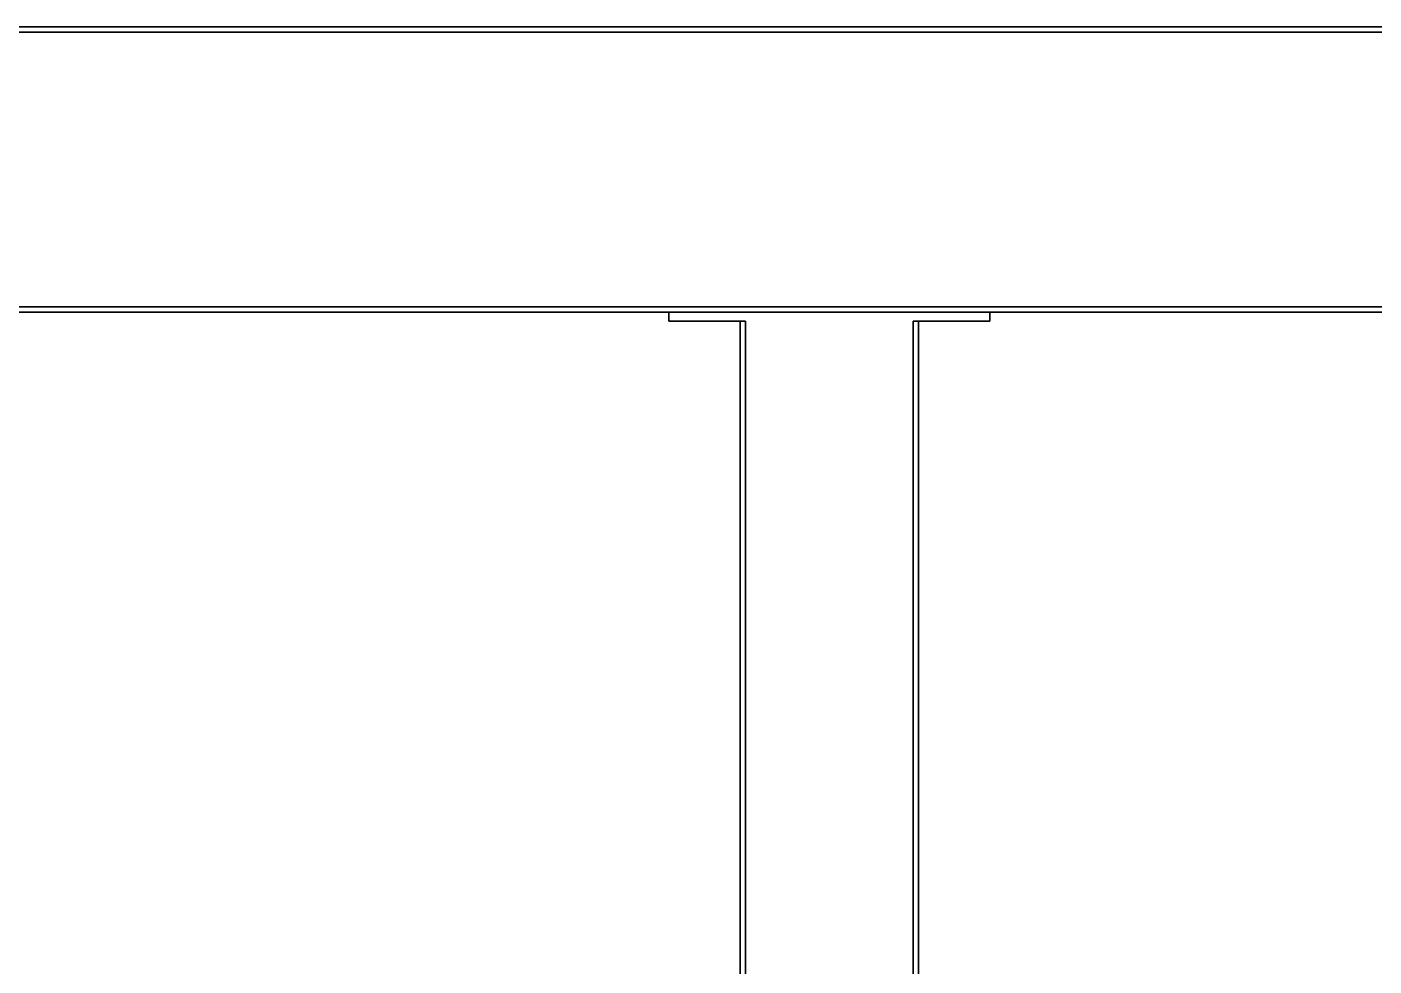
# Model space of a CAD drawing. Header units: millimetres. Extents: x 32496 to 166256, y 3504 to 23939.
# Drawn here: x 66692 to 67447, y 14453 to 14979 of the extents above; entities that cross this region are included whole.
import ezdxf

# ---------------------------------------------------------------- set-up
doc = ezdxf.new("R2010")
doc.units = ezdxf.units.MM
doc.layers.get('0').update_dxf_attribs({"lineweight": 35})

# ---------------------------------------------------------------- blocks, each defined once
blk = doc.blocks.new('8-1250')
at = {"linetype": 'Continuous'}
for p, q in [((4052.87, -31995.29), (-7907.13, -31995.29)), ((4052.87, -31992.29), (-7783.13, -31992.29)), ((4052.87, -32149.29), (-7907.13, -32149.29)), ((4052.87, -32152.29), (-7907.13, -32152.29)), ((-5994.13, -32157.29), (-5994.13, -32152.29)), ((-5814.13, -32152.29), (-5994.13, -32152.29)), ((-5814.13, -32157.29), (-5814.13, -32152.29)), ((-5951.13, -32157.29), (-5994.13, -32157.29)), ((-5954.13, -32157.29), (-5954.13, -34666.29)), ((-5951.13, -32157.29), (-5951.13, -34666.29)), ((-5857.13, -32157.29), (-5857.13, -34666.29)), ((-5814.13, -32157.29), (-5857.13, -32157.29)), ((-5854.13, -32157.29), (-5854.13, -34666.29))]:
    blk.add_line(p, q, dxfattribs=at)

msp = doc.modelspace()

# ---------------------------------------------------------------- block references
at = {"color": 6}
msp.add_blockref('8-1250', (73046.131, 46971.457), dxfattribs=at)

doc.saveas('drawing.dxf')
